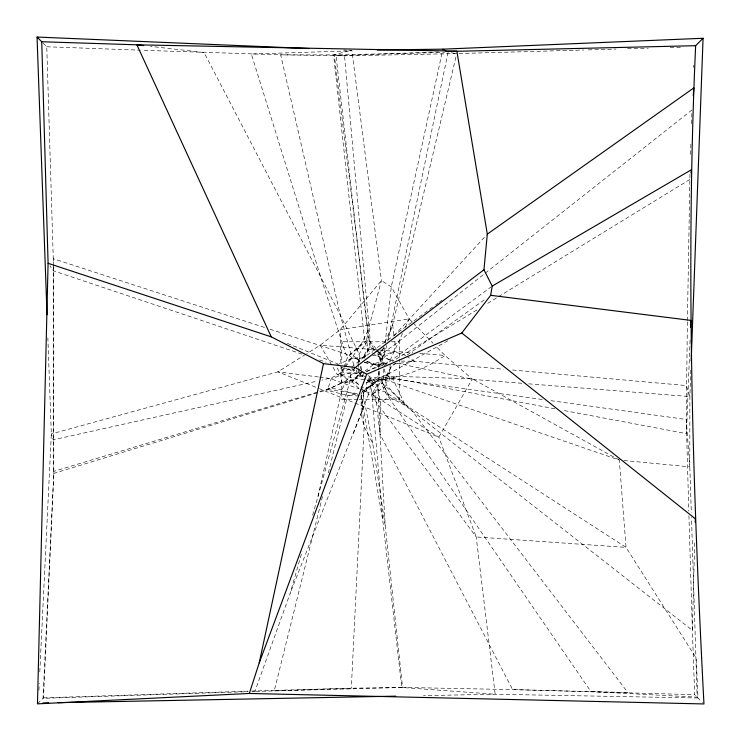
<?xml version="1.0" encoding="UTF-8"?>
<svg xmlns="http://www.w3.org/2000/svg" width="741" height="741" viewBox="0 0 741 741"><rect width="100%" height="100%" fill="white"/><g stroke="black" fill="none" stroke-linecap="round" stroke-linejoin="round"><path stroke-width="0.56" stroke-dasharray="3.71 2.78" d="M53.482 266.862L53.222 439.811L53.76 473.425L43.034 698.3L247.679 691.677M53.482 265.713L46.757 46.757L43.182 43.182M687.398 321.881L686.222 419.471L688.797 511.133M687.416 320.723L689.991 172.644M359.228 369.111L359.116 373.566L358.06 375.576L352.16 381.976L342.12 382.791L326.262 390.118L53.76 473.425L53.547 264.278M694.669 542.903L692.372 630.304L694.697 694.697L702.412 702.412M366.767 361.284L374.427 363.794L378.808 366.11L378.957 379.522L390.368 381.393L619.291 460.05L626.043 547.395L696.234 658.175L697.985 697.985L495.173 694.243L423.454 695.623M690.575 154.406L690.973 141.864M691.557 123.617L691.918 112.215M690.853 370.009L689.88 396.592L689.788 466.849L691.344 512.948M693.659 67.505L693.743 65.217M690.066 340.026L686.462 433.615L561.706 410.097M379.698 371.019L378.873 379.207L375.011 383.134L366.341 389.405L362.219 391.507L375.011 383.134L377.827 385.978L380.411 402.057L380.031 434.763L385.181 525.35L402.567 687.435L512.615 689.602L694.697 694.697M37.476 703.857L43.487 697.846L53.936 471.295L318.565 391.767M38.903 690.334L39.245 683.406M39.801 671.855L51.324 433.92L47.869 337.877M358.329 368.509L358.06 375.576L363.062 377.929M358.422 367.369L358.7 363.97M383.838 368.99L383.078 377.734L372.788 383.329L372.084 384.56L370.917 393.573L372.093 396.472L476.213 536.956L495.173 694.243L401.779 687.481L252.31 691.52M384.69 347.835L383.699 357.032L392.1 361.182M385.181 343.231L391.267 286.86L442.868 49.165M364.377 358.283L367.944 350.549L366.693 339.897L368.12 330.162L381.439 280.589L351.873 50.36L343.805 50.017M356.56 369.898L356.069 372.834L365.998 379.133M354.318 367.721L353.466 372.501L345.76 381.05L342.12 382.791L340.045 373.362L336.442 366.471M448.092 52.389L387.719 341.027M312.609 515.208L317.991 496.489L341.814 390.035L345.25 382.875L350.437 379.272L354.402 379.725L360.2 386.524M386.672 345.51L383.699 357.032L381.81 358.135L382.43 362.108L378.808 366.11L366.193 361.358M455.937 56.983L392.656 324.641L387.274 340.777M322.492 496.516L274.272 690.816L351.327 688.204L402.567 687.435L401.779 687.481L382.791 520.534L372.093 396.472L375.15 390.461L377.604 389.822L384.783 391.637L626.043 547.395L476.213 536.956L438.848 437.19L370.917 393.573L360.209 389.247M328.346 472.934L347.575 395.435L357.282 393.86M385.181 525.35L372.686 443.22L364.174 426.714L361.265 414.275L361.071 395.926L361.932 392.619M317.991 496.489L350.437 379.272L350.873 370.157L347.205 367.934M253.144 691.779L255.052 690.945L290.111 593.43L302.152 551.563M395.972 363.09L391.285 366.452L385.7 379.235L386.098 384.699L384.579 387.321L371.806 394.305L368.37 394.684L290.111 593.43M353.411 433.429L361.997 411.616L363.831 390.766L360.932 387.367M381.291 350.604L380.383 352.679L382.652 357.625L382.43 362.108L386.746 363.664M384.931 342.296L392.656 324.641L394.017 335.59M456.734 53.611L344.5 55.816L280.682 54.843L340.369 315.296L351.012 354.207L357.542 358.755L363.238 357.56L367.054 349.27L370.046 347.39L370.278 340.999L344.5 55.816L333.589 54.89L280.682 54.843L141.605 50.231M402.502 333.404L390.072 360.376L384.227 364.618L366.378 371.278M405.373 327.179L409.189 318.88L391.267 286.86L381.439 280.589L340.156 329.699L320.186 345.204L306.737 353.679M345.584 366.851L361.275 344.157L368.12 330.162M383.847 347.733L380.911 353.689L382.652 357.625L394.156 351.808L403.891 354.661L405.855 355.865M391.285 366.452L386.821 374.983L385.7 379.235L371.908 383.208L366.313 382.412L366.341 389.405L368.37 394.684L372.427 381.022L388.534 373.872L449.741 339.721M357.671 364.22L360.311 360.089L434.68 305.579M361.923 372.019L360.422 374.325L352.16 381.976L359.7 389.127M363.238 357.56L370.065 347.39L334.284 54.936L444.646 52.463M343.963 367.675L340.045 373.362L348.4 380.42L352.938 380.744L359.116 373.566L362.006 371.778M344.611 366.721L349.835 359.144L351.938 357.801L357.412 358.477L359.894 361.58M344.926 367.795C340.425 375.919 330.134 378.234 321.779 380.142M364.026 373.029L362.33 375.446L363.47 377.438M366.693 339.897L364.85 342.333L347.788 356.662L342.314 371.584L353.225 368.073M354.541 368.323L353.281 369.972L350.873 370.157L340.193 366.823M619.291 460.05L473.499 379.466L469.562 378.753L394.638 376.317L390.368 381.393L389.321 378.623L390.099 364.6L414.682 361.275L503.315 369.194M383.931 347.631L378.077 354.467L381.337 363.924L382.578 365.563M394.166 335.673L486.531 234.962M361.275 344.157L347.788 356.662L345.843 353.911L320.603 276.68L251.356 54.019L348.696 50.944L351.873 50.36M384.199 365.767L491.274 286.767M351.577 367.258L360.311 360.089L359.144 354.031L340.369 315.296L320.603 276.68L204.062 52.518L150.543 46.377M691.983 109.937L395.101 344.343L380.383 354.819L378.077 354.467L375.539 351.188M364.952 371.121L374.427 363.794L379.633 361.997L381.81 358.514L384.598 357.968L393.499 360.96M435.615 304.903L438.403 302.874M439.33 302.198L442.118 300.17M251.588 691.057L351.327 688.204L364.174 426.714L361.21 396.111L363.099 394.749L364.831 388.858L361.302 386.404M407.226 355.041L485.976 298.66M305.774 354.281L277.921 371.834L51.324 433.92L53.222 439.811L317.268 381.152M476.843 309.96L392.554 361.293M487.689 303.319L497.544 297.28M498.526 296.669L689.778 179.489M366.035 372.001L383.116 363.312L386.617 363.636L389.423 365.322M336.923 365.035L349.835 359.144L355.115 358.246L358.227 359.774L359.422 361.321L357.412 358.477L359.144 354.031L368.453 339.313L336.043 55.853L438.45 51.861M365.711 355.986L360.367 358.255L358.866 359.746L358.922 362.581M366.313 382.412C372.575 380.152 379.188 376.122 386.015 377.113L386.098 384.699L405.438 405.66L692.372 630.304L688.935 515.764M319.677 391.433L330.745 388.108L341.814 390.035L358.931 395.277M348.696 50.944L333.589 54.89L364.85 342.333L367.944 350.549L381.81 358.135L382.226 356.328L384.57 354.457L394.156 351.808L395.101 344.343L394.555 339.962M363.229 372.454L357.579 373.659L341.092 372.667L340.999 368.147M394.638 376.317L383.078 377.734L372.788 383.329L367.527 380.466L337.387 374.789L332.227 365.915M372.593 355.745L378.327 355.541L383.116 363.312L383.199 366.378M43.487 697.846L250.43 691.094M459.04 53.537L583.676 50.008M588.298 49.879L615.993 49.091M627.534 48.758L648.31 48.174M670.235 47.554L681.776 47.22M367.527 380.466C394.916 379.781 422.472 371.26 444.943 355.439L472.258 379.068L438.848 437.19L319.491 388.71M385.69 341.777L341.777 341.777L341.777 363.729M391.461 341.777L399.556 341.777L399.556 357.959M357.959 399.556L341.777 399.556L341.777 364.887M359.116 399.556L399.556 399.556L399.556 359.116M401.307 361.08L414.682 361.275L406.837 356.467M46.757 46.757L140.447 50.193M358.94 396L347.575 395.435L326.262 390.118L345.76 381.05L353.364 380.874L360.422 385.792M521.84 383.292L473.499 379.466L397.157 363.201M528.75 383.838L689.88 396.592L686.323 385.552L510.216 369.815M378.558 349.993L320.186 345.204L331.653 364.933M379.707 350.085L412.894 352.809M419.767 353.374L444.943 355.439L436.208 346.501M623.839 460.494L689.788 466.849L686.222 419.471L549.146 400.427M318.426 376.965L277.921 371.834L318.426 388.284M319.556 377.104L329.68 378.392L359.144 388.858M357.218 393.536L327.568 389.497L331.255 378.864C341.462 375.344 354.809 367.74 363.924 377.715M542.292 399.473L392.786 378.818L389.321 378.623L382.643 379.892L381.319 380.328L381.013 382.449L384.783 391.637L590.947 691.622L697.151 697.151L691.492 517.561M451.334 52.843L455.659 53.454M554.907 408.81L391.72 377.762L385.82 375.039L383.995 368.61M364.276 362.525L375.511 364.905L381.337 363.924L380.383 354.819L378.67 352.225M364.442 362.21L375.233 364.878L378.818 366.638M378.318 371L378.521 376.724L366.906 379.679L375.363 382.161L373.436 379.438L367.517 374.937M264.518 327.448L53.491 258.794L53.537 263.185M270.011 329.236L345.843 353.911L349.344 355.532L351.938 357.801L353.79 365.517M302.004 354.115L53.602 270.863L49.934 265.824M319.51 359.987L326.077 362.182M287.332 343.389L337.711 363.887M384.227 364.618L379.633 361.997L378.123 365.276L378.28 369.861M374.992 350.252L370.046 347.39L380.383 352.679L380.911 353.689L375.974 350.826M351.567 368.647L372.427 381.022L367.388 375.113M367.054 379.809L370.843 384.829L365.572 391.165L360.987 393.823L382.791 520.534M412.376 322.131L409.189 318.88L340.156 329.699L340.897 363.627M413.163 322.946L433.031 343.259M376.141 348.77L368.453 339.313L374.27 349.548M360.256 366.776L361.589 370.972M360.839 366.11L361.534 369.509M372.686 443.22L363.099 394.749L361.126 393.434L364.831 388.858L372.084 384.56L375.15 390.461L380.031 434.763M377.827 385.978L380.105 434.309L512.615 689.602L627.886 692.529L412.691 411.644L404.873 403.53L383.18 384.153L381.041 382.967L377.827 385.978M382.643 379.892L382.189 382.06L389.275 397.093L405.438 405.66L392.786 378.818L386.821 374.983L385.82 375.039L384.07 376.687L382.643 379.892M377.234 384.755L371.806 394.305L380.411 402.057L389.275 397.093L382.189 382.06L377.234 384.755"/><path stroke-width="1.11" d="M249.319 693.456L259.22 662.899L366.665 374.27L461.782 333.005L490.662 295.307L492.2 286.091L483.956 269.752L487.309 234.119L456.864 51.138L136.881 44.812L41.746 41.746L48.091 263.305L37.476 703.857L249.319 693.456L703.95 703.95C692.576 484.79 685.675 265.056 695.642 45.692L447.657 51.5M695.215 522.21L695.308 518.756L461.782 333.005M691.196 360.765L703.061 38.273L442.868 49.165L377.215 50.027M690.556 327.318L690.825 320.39L490.662 295.307M693.233 95.58L693.909 87.846L487.309 234.119M690.918 172.968L691.483 169.698L492.2 286.091M259.22 662.899L323.493 363.627L271.252 336.849L48.091 263.305M695.253 46.081L703.061 38.273M323.493 363.627L355.254 367.49L483.956 269.752M42.922 702.95L48.702 702.838M57.955 702.663L395.694 696.16M47.035 314.74L37.05 37.05L309.21 48.554M138.021 44.942L143.717 45.59M355.254 367.49L366.665 374.27M442.868 49.165L446.351 51.314M37.05 37.05L41.904 41.904M136.881 44.812L271.252 336.849"/></g></svg>
